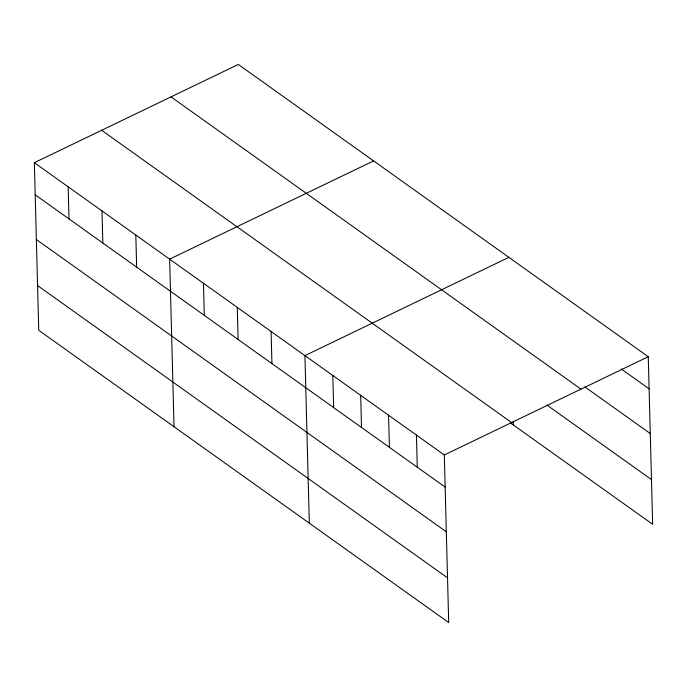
<?xml version="1.0" encoding="UTF-8"?>
<svg xmlns="http://www.w3.org/2000/svg" width="687" height="687" viewBox="0 0 687 687"><rect width="100%" height="100%" fill="white"/><g stroke="black" fill="none" stroke-linecap="round" stroke-linejoin="round"><path stroke-width="1.03" d="M34.35 162.707L444.309 454.974L448.697 622.551L38.738 330.284L34.35 162.707L238.303 64.449L648.262 356.716L652.65 524.293L510.664 423.063M373.591 160.895L169.637 259.154L174.026 426.73M508.878 257.35L304.925 355.608L309.313 523.185M444.309 454.974L648.262 356.716M621.228 368.962L649.103 388.833M584.938 386.953L650.271 433.54M170.994 96.867L580.962 389.143M546.938 405.064L651.482 479.595M101.65 130.281L511.617 422.557M35.192 194.825L445.15 487.092M36.359 239.523L446.318 531.798M37.57 285.577L447.529 577.853M513.18 421.732L513.266 424.918M416.434 435.103L417.275 467.22M388.559 415.231L389.4 447.349M360.675 395.351L361.517 427.469M332.8 375.48L333.642 407.597M271.099 331.495L271.94 363.612M237.281 307.381L238.123 339.498M203.455 283.267L204.297 315.385M135.811 235.04L136.653 267.157M101.994 210.926L102.835 243.043M68.168 186.821L69.009 218.93"/></g></svg>
